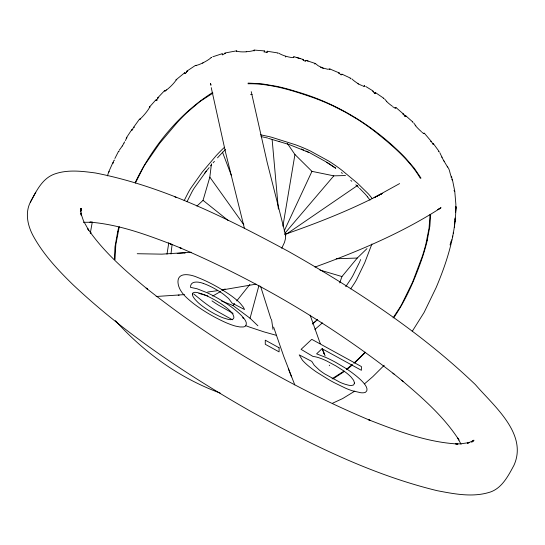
<?xml version="1.0" encoding="UTF-8"?>
<svg xmlns="http://www.w3.org/2000/svg" width="545" height="545" viewBox="0 0 545 545"><rect width="100%" height="100%" fill="white"/><g stroke="black" fill="none" stroke-linecap="round" stroke-linejoin="round"><path stroke-width="0.82" d="M430.032 214.478L429.072 228.069L425.863 244.174A216.031 208.667 0 0 1 422.3 256.423L412.633 282.051L401.631 304.553A103.468 99.933 -0.2 0 1 400.153 307.087L393.074 317.885M405.855 116.092L405.589 115.751L404.656 116.289M430.686 214.58L429.848 226.257L427.164 240.686M452.534 180.538L451.771 177.861M155.809 100.178L156.115 99.803L157.158 100.232M267.098 52.579L267.316 51.203L267.302 51.571A16.725 3.577 -4.5 0 1 267.22 51.809L266.75 52.218M170.98 254.038L172.07 244.691M341.878 74.318L341.122 74.835L339.276 73.371M375.6 92.902L375.389 92.582L374.279 93.57M455.334 207.87L455.811 208.231L455.879 204.395L454.748 191.145M131.733 129.983L131.863 129.587L132.796 129.69M455.906 207.672L455.566 212.475L455.927 206.494C455.681 234.704 447.002 261.961 436.089 287.699L424.092 312.462L412.245 331.319M166.995 254.181L168.8 242.716M254.011 51.005L254.147 50.072L264.373 50.903L264.42 51.278M112.686 163.248L113.421 162.764M185.62 73.412L184.803 72.785L184.571 73.2M454.319 227.354L455.13 219.022M196.922 206.085L203.047 200.335L209.832 177.145L211.446 163.841M285.648 57.048L285.709 56.571M264.134 52.211L264.38 50.964M455 221.004L454.83 221.788M225.33 53.444L224.942 53.226M90.252 233.498L91.09 232.626M90.341 232.947L92.282 222.101M282.909 226.223L294.934 154.508L287.331 143.403M187.684 71.361L187.017 70.993L186.867 71.497M92.119 222.592L92.664 222.292M133.389 127.612L139.418 119.239L140.392 119.301M158.765 97.841L157.771 97.991M117.74 231.468L114.981 246.865L114.348 259.665M277.896 53.369L278.066 52.967L267.322 51.271M133.321 127.918L131.754 130.228M157.709 98.264L156.728 99.98L155.816 100.321M405.834 116.235L404.894 116.085L403.763 114.573M257.901 325.774L250.066 318.253L258.943 285.491M108.625 172.138L109.416 171.695M108.578 172.315L107.454 175.872M224.901 53.376L223.518 54.391L222.169 54.084A18.441 3.869 -4.5 0 1 222.156 53.948L222.721 54.963M375.56 93.106L374.34 92.909L373.23 91.526M186.799 71.729L185.681 73.166L184.605 73.357A16.875 3.181 -26.6 0 1 184.66 73.159M371.928 243.976L364.714 262.772L356.662 279.449A68.438 66.095 -0.1 0 1 354.305 283.461L350.667 288.918M339.692 282.903L341.953 276.553L357.261 258.044L366.976 248.622M30.302 202.304C24.525 213.776 28.074 227.251 34.233 237.763C44.418 255.639 58.669 270.763 73.33 285.028C126.256 334.725 187.276 375.001 250.094 411.012C309.397 443.773 370.941 474.511 437.09 490.663C453.835 493.872 471.67 497.442 488.449 492.605C501.502 489.253 508.083 476.167 513.962 465.287C528.153 433.752 493.457 405.698 475.41 384.647C419.936 331.51 355.108 289.143 288.469 251.415C227.354 218.518 164.045 186.37 95.389 172.969C81.866 171.171 67.532 169.352 54.384 174.1C41.979 178.61 36.181 191.499 30.302 202.304L35.759 192.249M80.49 210.384L81.26 208.36L80.503 211.167L80.905 208.36L81.205 215.173L80.769 212.945L83.555 221.059L88.787 230.392L87.595 228.484C103.741 252.151 125.697 271.083 147.579 289.259L146.155 288.101C214.349 342.199 290.151 386.834 370.409 420.495L368.747 419.827C397.421 430.979 426.919 442.308 457.943 444.005L455.661 443.896L460.879 443.821L469.627 442.513L467.474 443.221L473.85 440.401L471.595 442.111L473.878 440.149L472.488 441.804M364.646 85.817L364.598 85.783A8.311 1.574 29.6 0 1 362.847 86.028M118.463 151.483L119.117 151.374M360.415 260.169L360.681 259.563M359.884 261.368L360.15 260.769M108.659 172.029L112.726 162.975M359.346 262.561L359.618 261.968M314.812 64.099L315.262 63.424L318.239 65.802L323.178 68.077L327.736 69.256L329.97 68.977L329.534 69.46M359.08 263.153L353.051 275.307A64.555 62.348 -0.1 0 1 350.817 279.108L345.728 286.663M305.479 61.163L305.997 60.611A19.15 4.04 6.9 0 1 305.97 60.761L304.635 61.013L303.279 59.916M284.163 231.012L311.951 171.355L294.934 154.508M135.378 183.059L143.362 167.295A103.482 99.967 0.2 0 1 144.841 164.76L159.719 143.274L177.561 122.121A216.937 209.546 0 0 1 187.262 112.284L200.104 101.397L212.979 93.086M135.221 182.555C152.443 146.68 178.808 114 212.516 92.561M186.996 201.773L191.949 191.935A64.555 62.362 0.1 0 1 194.184 188.127L206.317 171.123M184.142 200.642L188.338 192.392A68.438 66.109 0.1 0 1 190.696 188.372L202.229 172.097L216.229 155.577A151.592 146.428 0 0 1 224.479 147.273M124.614 141.816L124.58 141.884A8.011 0.79 -61 0 1 124.028 143.015M114.886 158.493L118.394 151.619M302.788 59.902L303.136 59.378L303.224 59.732M281.738 248.261L284.47 242.45L285.498 238.621A66.299 8.475 -61.2 0 0 285.594 237.552L285.498 234.813L284.783 234.439M293.51 57.566L294.028 56.714L303.177 59.46M126.304 137.98L127.026 137.749M80.326 211.317L81.089 209.907L80.401 211.153M126.753 137.272L131.045 130.752M393.783 317.701C406.134 299.627 414.806 279.312 421.953 258.705A214.131 206.834 0 0 0 427.191 240.692M350.149 78.848L350.837 78.296L341.878 74.113M211.188 57.409L211.617 57.675M204.484 173.501L209.137 167.622M338.629 73.289L339.113 72.819L339.228 73.187M221.331 300.915L233.049 305.527L234.623 303.551M236.721 300.915L249.862 284.442M133.457 127.285L134.499 127.244M210.506 165.939L211.365 164.91M284.81 233.376L333.819 175.844L345.51 175.544M213.102 162.853L214.423 161.327M155.516 100.266L149.323 107.208L150.148 107.147M217.503 157.846L219.274 155.911A147.45 142.422 0 0 1 225.514 149.534M157.825 97.746L164.379 90.831A8.257 1.07 -41.3 0 0 165.537 90.436M365.061 352.697L354.686 362.895M384.225 365.266L372.855 376.609L364.557 383.809M363.91 86.314L364.598 85.783M317.653 319.438L313.191 323.355M353.773 363.181L357.779 359.502A215.731 208.388 0 0 0 365.123 352.159M352.615 364.748L346.831 369.578M351.9 364.809L346.443 369.272M372.412 91.322L373.046 90.933L373.182 91.328M312.305 324.077L315.862 321.066M314.908 329.412L320.487 324.582A159.31 153.888 0 0 0 322.34 322.831M184.578 72.846L176.083 79.781L176.812 79.829M344.549 371.336L332.9 378.952M344.059 371.077L332.075 378.727M354.809 391.119L342.635 398.579L332.593 403.205M383.292 98.325L383.83 98.311L375.6 92.691M286.534 234.078L357.704 185.348M186.942 71.095L195.519 65.359L196.18 65.713M395.016 108.21L396.12 107.672L403.668 114.225M441.089 207.727C401.931 233.022 358.671 251.211 314.976 267.07M440.428 207.999L437.785 209.709L440.551 207.958M399.608 183.59L373.999 197.719L382.045 193.557L381.221 193.979M402.762 114.116L403.607 113.925M212.645 296.071L220.725 291.452M222.925 290.185L225.126 288.925M412.327 122.032L412.912 122.08L405.834 115.833M382.045 193.557C350.939 209.9 318.144 222.762 285.008 234.323L285.049 234.309M423.663 133.341L424.357 133.225L431.626 141.802M212.809 56.775L222.122 53.73M438.418 151.653L439.297 151.762M430.53 141.387L431.545 141.38M432.369 143.669L433.275 143.526L438.889 151.156M224.99 52.988L236.482 50.862L236.7 51.577M255.987 284.163L221.522 290.063M207.659 292.031L217.619 290.655M137.231 253.718L161.879 254.154L191.2 252.24M156.142 296.487L184.489 294.613M178.222 295.179L179.162 295.097M177.2 253.439L185.273 252.826L184.442 252.88M83.371 222.305L92.153 222.251L89.891 222.142C118.081 224.356 144.99 234.146 171.198 244.18L169.468 243.479L181.369 248.316L179.775 247.675C256.279 280.389 328.662 323.015 394.246 374.238M164.338 90.892L165.421 91.124M114.702 160.087L113.994 160.325L112.686 163.439M336.217 258.766L357.261 258.044M248.002 83.78L249.194 83.753A99.183 95.804 0 0 1 257.124 83.971C276.662 85.361 295.451 91.444 313.838 97.855A221.529 213.974 0 0 1 333.036 105.873L345.305 112.134L357.145 119.11A221.229 213.695 0 0 1 374.129 130.936C389.137 142.858 404.165 155.257 415.501 170.871A99.163 95.784 0 0 1 419.752 177.343A77.152 74.522 0 0 1 420.338 178.344M248.111 83.106L261.348 83.746L277.269 86.43A213.041 205.778 0 0 1 295.928 91.471C336.285 102.991 372.93 125.35 402.503 154.971A177.288 171.246 0 0 1 405.732 158.282L414.357 168.33L420.985 178.14M250.605 94.408L252.151 94.421M447.179 166.579C450.034 168.766 449.68 174.434 451.676 177.37L451.737 177.663M261.007 136.618L262.779 136.952M341.116 74.808L341.844 74.515A19.082 3.931 13.7 0 0 341.783 74.345M450.926 177.009L451.676 177.37M453.958 190.627L454.741 191.125L452.657 180.797M311.951 171.355L333.819 175.844M263.371 137.074L265.17 137.456M265.769 137.592L267.595 138.021M276.431 335.359L263.984 331.885L249.535 327.082A167.574 161.865 0 0 1 245.768 325.672M320.542 67.308L323.478 68.384M268.487 138.376L289.347 144.609L308.865 152.423M296.262 57.416L300.029 58.492M198.918 293.36L207.911 295.969M319.963 270.061L341.953 276.553M279.095 141.216L279.762 141.421M203.326 283.448C199.048 281.738 190.239 280.314 190.505 287.351L197.065 288.768L206.862 292.624A34.519 7.766 30.5 0 1 213.919 296.119C223.791 301.44 233.369 307.557 241.387 315.466C243.642 318.069 248.459 322.654 245.373 326.183A44.819 10.089 30.5 0 1 243.199 326.959L239.909 326.959L235.719 326.148A33.409 7.521 30.5 0 1 230.644 324.527A34.437 7.746 30.5 0 1 224.847 322.156C213.742 317.054 203.108 310.848 193.38 303.442C186.588 297.924 178.406 291.405 177.942 281.922C177.84 271.485 191.152 274.578 197.249 277.31C208.34 281.595 218.804 287.406 228.696 293.973A30.002 6.751 30.5 0 1 235.174 298.769A29.907 6.731 30.5 0 1 240.154 303.252L243.377 307.203L244.541 309.54L231.972 303.02L228.621 298.517L223.668 294.368A18.803 4.231 30.5 0 0 218.879 291.125L215.302 289.014A24.382 5.484 30.5 0 0 212.857 287.678A22.107 4.973 30.5 0 0 203.312 283.434M308.075 61.047L306.011 60.352L314.921 63.363M220.153 393.047C179.83 378.284 143.955 352.465 115.39 320.61M174.843 196.847L176.573 197.549M452.105 179.877L452.52 180.368M329.943 69.017L339.174 72.907M309.553 152.709L308.368 152.144A164.127 158.534 0 0 0 306.017 151.04M310.146 152.995L326.591 162.138A164.181 158.588 0 0 1 333.022 166.395L335.781 168.262L326.728 162.362M232.415 319.779L216.181 310.711A167.567 161.858 0 0 1 203.19 301.658L193.632 293.918M233.09 313.382L218.409 305.105A163.418 157.852 0 0 1 211.985 300.86M433.098 144.255L431.688 142.047M365.702 86.451L372.46 90.606M233.049 305.527L250.066 318.253M341.34 172.595L342.383 173.419M203.047 200.335L228.035 220.371M392.884 373.134L403.068 381.391M401.59 380.192C422.641 398.054 443.916 416.598 458.958 440.026L457.752 438.091L461.036 444.209M350.782 180.395L351.811 181.281M355.824 184.816L358.671 187.439M359.584 188.304L365.034 193.918A76.3 73.698 0 0 1 367.575 196.895M367.575 196.895L370 200.144M372.167 198.537L370.798 196.765A80.776 78.024 0 0 0 368.12 193.632L357.609 183.331L341.804 170.183A168.337 162.601 0 0 0 328.826 161.122L310.173 150.897A168.296 162.56 0 0 0 295.465 144.752L271.778 137.299A144.309 139.391 0 0 0 268.59 136.488L261.144 134.928A82.997 80.163 0 0 0 260.537 134.826M209.832 177.145L243.826 224.778M454.918 218.048L455.109 218.743M329.269 365.164L329.541 365.736M264.488 51.475L265.204 52.102L266.6 52.252A1.696 0.416 7.3 0 0 266.757 52.218M294.777 384.893L283.727 356.321L273.61 327.041M322.184 348.643L325.133 355.892M322.361 349.093L324.336 354.1L323.287 351.416M288.312 368.652L291.521 376.874M222.462 152.103L231.25 175.102M320.29 343.697L310.146 315.139M270.92 318.866L260.544 286.18M285.75 235.767L267.193 162.464L251.231 91.655M244.426 228.348L225.473 152.035L211.242 87.643M210.588 83.685L210.929 85.224L210.574 83.603M433.37 143.642L433.404 144.009M271.546 319.37L272.977 329.418M272.139 139.602L278.372 209.089M115.002 259.618L115.792 244.78L118.939 228.444A215.738 208.388 0 0 1 119.369 226.754M117.713 231.468A212.032 204.804 0 0 1 118.817 227.081M122.209 146.04A8.175 0.6 -57.3 0 1 119.096 150.393M123.913 143.117A7.998 0.736 -61 0 1 122.305 146.046M126.522 137.592A8.298 0.722 -61.3 0 1 125.411 140.624M140.528 118.592A8.488 0.933 -47.7 0 1 139.465 119.212M149.555 106.949A8.039 0.961 -50.4 0 1 146.353 112.195A8.039 0.961 -50.4 0 1 140.406 118.708M166.429 89.911A8.195 1.145 -43.8 0 1 165.36 90.599M176.178 79.706A8.298 1.24 -44.7 0 1 172.302 84.754A8.298 1.24 -44.7 0 1 166.259 90.123M202.536 63.05A8.727 1.437 -27.2 0 1 195.464 65.4M203.101 62.852A9.749 1.594 -28.2 0 1 202.515 63.145M211.317 57.361A8.672 1.369 -28.2 0 1 203.142 62.75M236.455 50.923A8.659 1.669 -2.1 0 0 245.325 51.857A9.64 1.751 -2.6 0 0 246.245 51.85M254.222 50.133A8.666 1.574 -2.6 0 1 246.204 51.707M293.741 56.714A8.216 1.492 17.3 0 1 288.516 56.946A8.216 1.492 17.3 0 1 278.904 53.226M357.922 83.528A8.086 1.219 33.2 0 1 351.845 78.882M358.501 84.012A7.589 1.437 29.9 0 1 357.922 83.698M362.248 85.599A7.821 1.492 29.9 0 1 358.481 83.957M386.773 101.459A8.304 1.036 42.9 0 1 384.586 98.924M392.196 106.091A7.712 1.301 39.7 0 1 386.425 101.309M395.99 107.631A8.052 1.492 39.1 0 1 392.673 106.731M415.815 125.759A8.216 0.858 49.1 0 1 413.689 122.85M415.195 125.323A8.155 1.172 46.3 0 0 416.182 126.488A8.257 1.274 46.1 0 0 421.442 131.652M424.289 133.205A8.202 1.247 45.8 0 1 421.932 132.319M442.084 157.341A8.4 0.45 62.4 0 1 439.842 152.702M443.896 160.925A9.592 0.586 61.5 0 1 441.791 157.049M444.304 161.613A9.701 0.572 61.5 0 1 443.882 160.857M447.765 166.92A8.638 0.49 61.5 0 1 444.264 161.477M453.283 232.49A8.277 1.158 -74.8 0 1 453.236 233.165M452.772 235.999A8.277 1.158 -74.8 0 1 452.582 236.891M451.859 239.759A8.277 1.158 -74.8 0 1 451.737 240.188M451.062 241.237A8.25 0.695 -77.3 0 1 450.047 244.937M454.959 219.172A16.663 2.064 -73 0 1 454.952 219.499M431.388 141.462A16.895 1.206 63.7 0 1 431.388 141.325M433.282 144.289A3.154 0.456 52.2 0 1 433.166 144.323M433.302 144.18A10.655 1.519 48 0 0 433.302 144.05A16.445 2.48 42.5 0 0 433.255 143.873M186.547 71.851A16.67 2.017 -50.7 0 1 186.438 72.131M155.761 100.362A19.014 3.12 -35.8 0 1 155.707 100.253M158.057 97.548A18.993 1.608 -60 0 1 158.077 97.637M131.692 130.228A17.849 2.548 -43.6 0 1 131.631 130.078M132.592 129.54A16.377 0.756 -69 0 1 132.483 129.901M112.577 163.534A18.952 2.105 -52.7 0 1 112.529 163.459M451.682 176.914A18.441 0.62 85.8 0 1 451.696 176.873M452.023 179.428A18.455 1.219 63.9 0 1 452.091 179.639M224.744 53.321A18.462 3.338 -27.5 0 1 224.663 53.485M404.363 115.295A17.781 1.819 55 0 1 404.213 114.941M405.65 115.983A19.061 3.393 30.6 0 1 405.691 116.153M373.638 91.928A19.266 2.5 47.4 0 1 373.536 91.689M375.444 92.841A19.273 3.733 23 0 1 375.478 93.011M339.61 73.609A19.157 3.004 38.4 0 1 339.515 73.398M303.565 60.073A19.061 3.325 31.7 0 1 303.47 59.868M264.352 51.434A16.691 3.372 19.1 0 1 264.332 51.244M301.296 148.983A164.127 158.534 0 0 1 303.66 149.998M243.697 318.26A163.425 157.859 0 0 1 242.511 317.762M354.495 383.06L353.61 384.961L351.532 385.513A25.942 5.838 30.5 0 1 348.235 385.124L344.883 384.191A22.665 5.103 30.5 0 1 340.053 382.311L324.697 373.918A20.751 4.673 30.5 0 1 319.329 370.055L314.24 365.279L311.767 361.389L299.205 354.87L302.352 360.109A33.524 7.541 30.5 0 0 307.196 364.891A35.207 7.923 30.5 0 0 309.288 366.649A33.749 7.596 30.5 0 0 316.631 372.119L328.669 379.606A53.008 11.929 30.5 0 0 334.18 382.651L345.605 388.217A34.832 7.841 30.5 0 0 352.104 390.717L360.858 392.747A42.442 9.551 30.5 0 0 365.511 392.264C368.829 390.193 366.002 385.737 364.183 383.591A35.772 8.052 30.5 0 0 360.102 379.306L359.073 378.373A39.383 8.863 30.5 0 0 355.633 375.464L351.893 372.582A32.877 7.398 30.5 0 0 345.005 367.868L335.672 362.35A34.458 7.753 30.5 0 0 325.917 357.486L316.611 353.841L322.034 348.698L361.403 370.3L361.403 366.56L311.767 339.324L301.085 349.359L313.028 356.471A26.358 5.934 30.5 0 1 320.733 358.406A22.624 5.089 30.5 0 1 326.721 360.974L335.884 365.899L343.445 370.716A21.602 4.864 30.5 0 1 347.785 374.013A22.87 5.143 30.5 0 1 351.144 377.12L353.657 380.356L354.495 383.06M192.419 293.946L192.392 294.3A33.592 7.562 30.5 0 0 195.226 299.593L197.658 302.141A22.945 5.164 30.5 0 0 203.006 306.576A23.381 5.259 30.5 0 0 214.934 314.049L218.927 316.052A20.104 4.524 30.5 0 0 223.43 317.96L228.123 319.363A23.503 5.287 30.5 0 0 230.63 319.69L232.763 319.302L233.771 318.028A46.393 10.444 30.5 0 0 233.839 316.863L233.062 314.628L230.671 311.502A22.25 5.007 30.5 0 0 228.88 309.751A22.87 5.15 30.5 0 0 226.727 307.905L225.95 307.285A20.812 4.687 30.5 0 0 220.718 303.551L215.616 300.431A29.226 6.574 30.5 0 0 212.298 298.585L208.163 296.487A22.413 5.041 30.5 0 0 202.583 294.116L197.767 292.672A23.094 5.198 30.5 0 0 194.327 292.379L192.991 292.883L192.419 293.946M279.095 347.764L265.272 340.182L265.272 344.297L279.095 351.879L279.095 347.764"/></g></svg>
